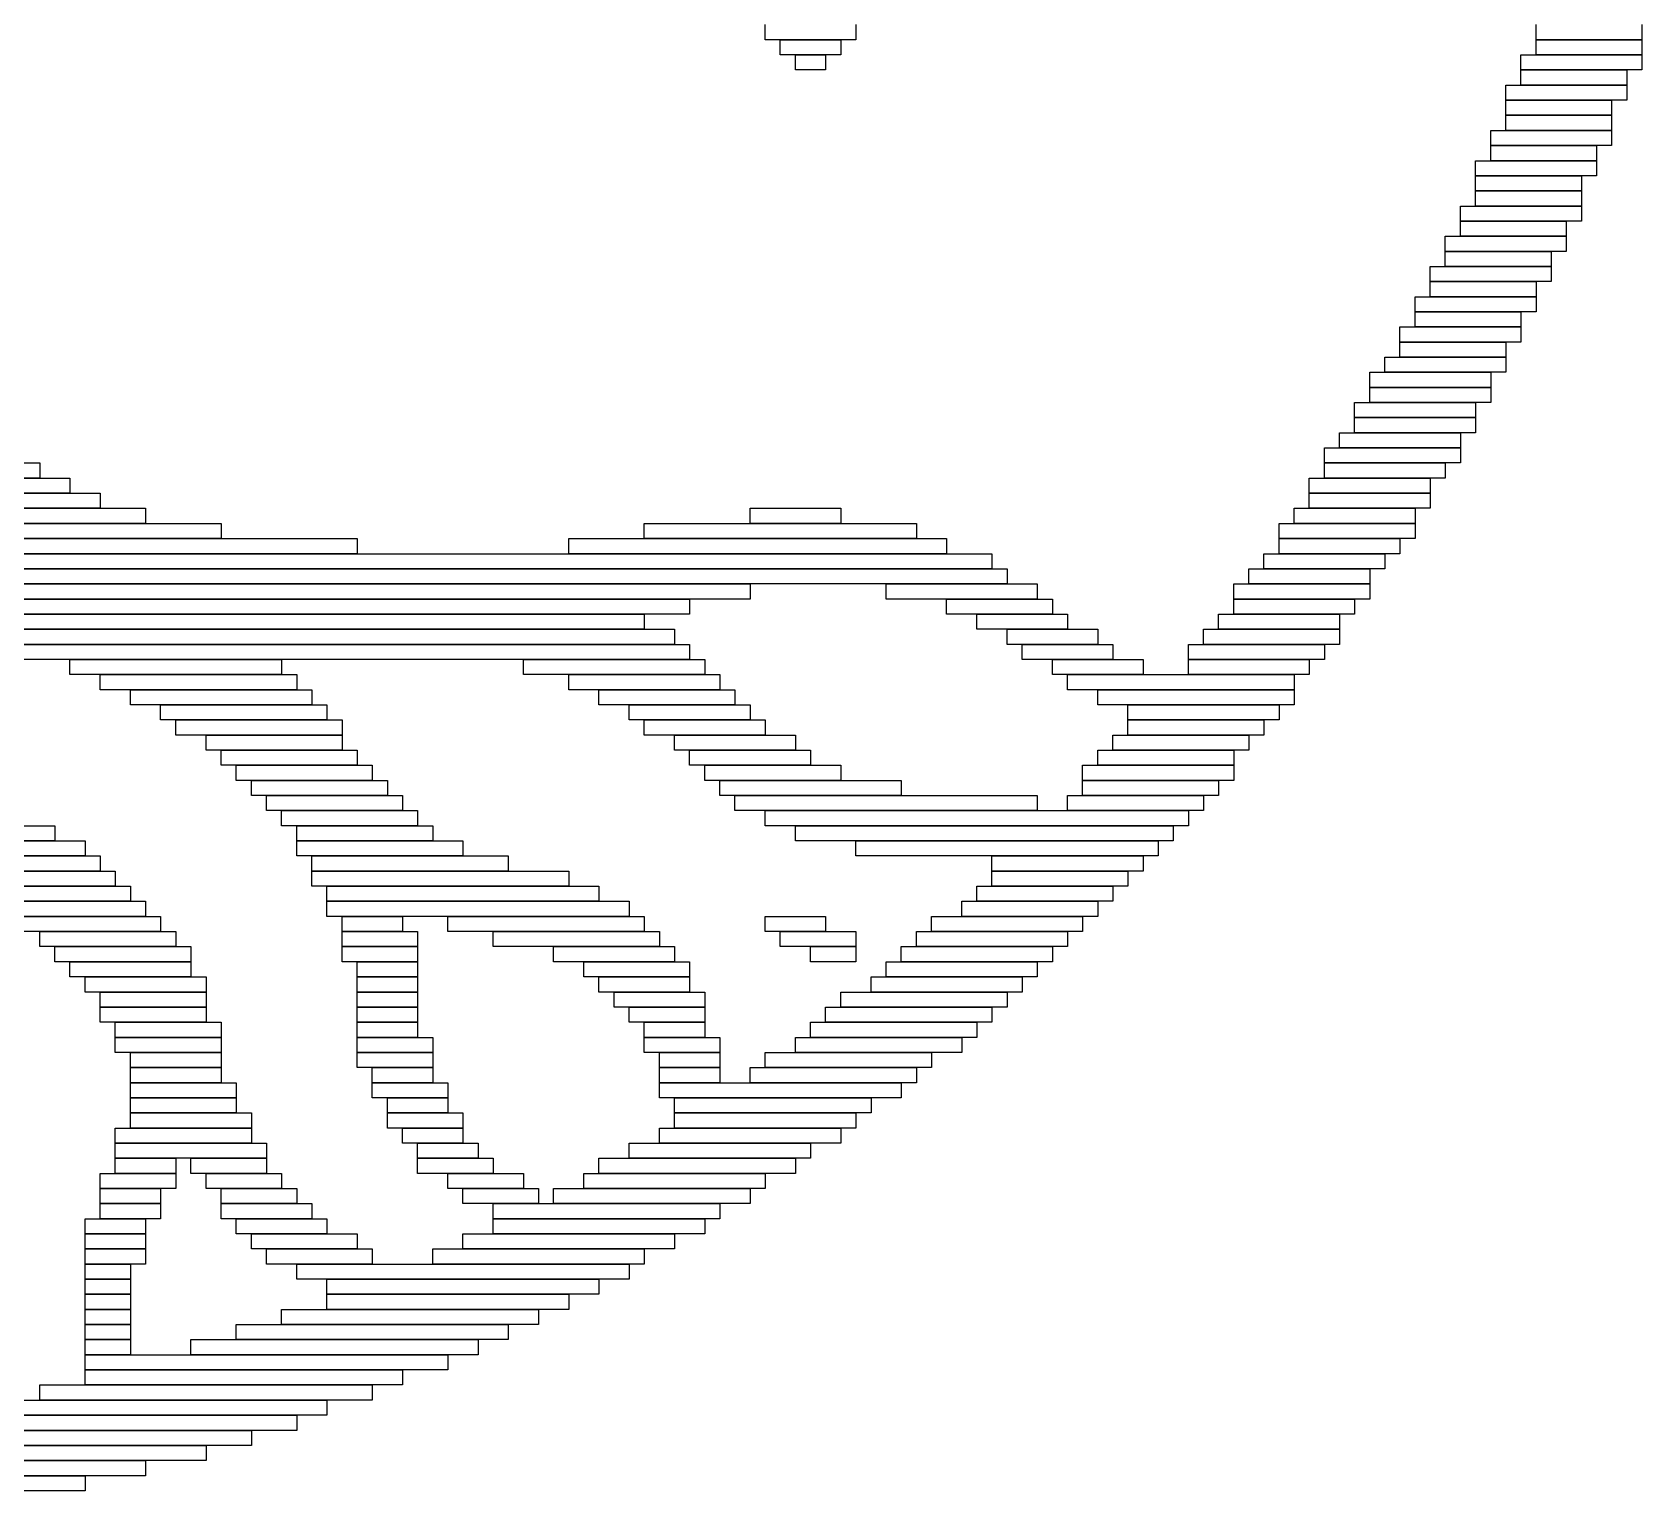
# Model space of a CAD drawing. Extents: x 28 to 995, y 169 to 891.
# Drawn here: x 880.5 to 987, y 600 to 696.5 of the extents above; entities that cross this region are included whole.
import ezdxf

# ---------------------------------------------------------------- set-up
doc = ezdxf.new("R2010")
doc.units = 0

msp = doc.modelspace()

# ---------------------------------------------------------------- linework, layer by layer
for p, q in [((929, 696), (929, 697)), ((935, 697), (935, 696)), ((980, 696), (980, 697)), ((987, 697), (987, 696)), ((935, 696), (929, 696)), ((930, 696), (934, 696)), ((930, 695), (930, 696)), ((934, 696), (934, 695)), ((987, 696), (980, 696)), ((980, 696), (987, 696)), ((980, 695), (980, 696)), ((987, 696), (987, 695)), ((934, 695), (930, 695)), ((931, 695), (933, 695)), ((931, 694), (931, 695)), ((933, 695), (933, 694)), ((979, 695), (987, 695)), ((979, 694), (979, 695)), ((987, 695), (980, 695)), ((987, 695), (987, 694)), ((933, 694), (931, 694)), ((987, 694), (979, 694)), ((979, 694), (986, 694)), ((979, 693), (979, 694)), ((986, 694), (986, 693)), ((978, 693), (986, 693)), ((978, 692), (978, 693)), ((986, 693), (979, 693)), ((986, 693), (986, 692)), ((986, 692), (978, 692)), ((978, 692), (985, 692)), ((978, 691), (978, 692)), ((985, 692), (985, 691)), ((985, 691), (978, 691)), ((978, 691), (985, 691)), ((978, 690), (978, 691)), ((985, 691), (985, 690)), ((977, 690), (985, 690)), ((977, 689), (977, 690)), ((985, 690), (978, 690)), ((985, 690), (985, 689)), ((976, 688), (984, 688)), ((976, 687), (976, 688)), ((985, 689), (977, 689)), ((977, 689), (984, 689)), ((977, 688), (977, 689)), ((984, 688), (977, 688)), ((984, 689), (984, 688)), ((984, 688), (984, 687)), ((984, 687), (976, 687)), ((976, 687), (983, 687)), ((976, 686), (976, 687)), ((983, 687), (983, 686)), ((983, 686), (976, 686)), ((976, 686), (983, 686)), ((976, 685), (976, 686)), ((983, 686), (983, 685)), ((975, 685), (983, 685)), ((975, 684), (975, 685)), ((983, 685), (976, 685)), ((983, 685), (983, 684)), ((983, 684), (975, 684)), ((975, 684), (982, 684)), ((975, 683), (975, 684)), ((982, 684), (982, 683)), ((974, 683), (982, 683)), ((974, 682), (974, 683)), ((982, 683), (975, 683)), ((982, 683), (982, 682)), ((982, 682), (974, 682)), ((974, 682), (981, 682)), ((974, 681), (974, 682)), ((981, 682), (981, 681)), ((973, 681), (981, 681)), ((973, 680), (973, 681)), ((981, 681), (974, 681)), ((981, 681), (981, 680)), ((981, 680), (973, 680)), ((973, 680), (980, 680)), ((973, 679), (973, 680)), ((980, 680), (980, 679)), ((972, 679), (980, 679)), ((972, 678), (972, 679)), ((980, 679), (973, 679)), ((980, 679), (980, 678)), ((980, 678), (972, 678)), ((972, 678), (979, 678)), ((972, 677), (972, 678)), ((979, 678), (979, 677)), ((971, 677), (979, 677)), ((971, 676), (971, 677)), ((979, 677), (972, 677)), ((979, 677), (979, 676)), ((979, 676), (971, 676)), ((971, 676), (978, 676)), ((971, 675), (971, 676)), ((978, 676), (978, 675)), ((970, 675), (978, 675)), ((970, 674), (970, 675)), ((978, 675), (971, 675)), ((978, 675), (978, 674)), ((969, 674), (977, 674)), ((969, 673), (969, 674)), ((978, 674), (970, 674)), ((977, 674), (977, 673)), ((977, 673), (969, 673)), ((969, 673), (977, 673)), ((969, 672), (969, 673)), ((977, 673), (977, 672)), ((968, 672), (976, 672)), ((968, 671), (968, 672)), ((976, 671), (968, 671)), ((968, 671), (976, 671)), ((968, 670), (968, 671)), ((977, 672), (969, 672)), ((976, 672), (976, 671)), ((976, 671), (976, 670)), ((967, 670), (975, 670)), ((967, 669), (967, 670)), ((976, 670), (968, 670)), ((975, 670), (975, 669)), ((966, 669), (975, 669)), ((966, 668), (966, 669)), ((975, 669), (967, 669)), ((975, 669), (975, 668)), ((812, 668), (881, 668)), ((881, 668), (881, 667)), ((975, 668), (966, 668)), ((966, 668), (974, 668)), ((966, 667), (966, 668)), ((974, 668), (974, 667)), ((810, 667), (883, 667)), ((881, 667), (812, 667)), ((883, 667), (883, 666)), ((965, 667), (973, 667)), ((965, 666), (965, 667)), ((974, 667), (966, 667)), ((973, 667), (973, 666)), ((808, 666), (885, 666)), ((883, 666), (810, 666)), ((885, 666), (885, 665)), ((973, 666), (965, 666)), ((965, 666), (973, 666)), ((965, 665), (965, 666)), ((973, 666), (973, 665)), ((885, 665), (808, 665)), ((831, 665), (888, 665)), ((888, 665), (888, 664)), ((928, 665), (934, 665)), ((928, 664), (928, 665)), ((934, 665), (934, 664)), ((964, 665), (972, 665)), ((964, 664), (964, 665)), ((973, 665), (965, 665)), ((972, 665), (972, 664)), ((888, 664), (831, 664)), ((831, 664), (893, 664)), ((893, 664), (893, 663)), ((921, 664), (939, 664)), ((921, 663), (921, 664)), ((934, 664), (928, 664)), ((939, 664), (939, 663)), ((963, 664), (972, 664)), ((963, 663), (963, 664)), ((972, 664), (964, 664)), ((972, 664), (972, 663)), ((893, 663), (831, 663)), ((844, 663), (902, 663)), ((902, 663), (902, 662)), ((916, 663), (941, 663)), ((916, 662), (916, 663)), ((939, 663), (921, 663)), ((941, 663), (941, 662)), ((972, 663), (963, 663)), ((963, 663), (971, 663)), ((963, 662), (963, 663)), ((971, 663), (971, 662)), ((902, 662), (844, 662)), ((845, 662), (944, 662)), ((941, 662), (916, 662)), ((944, 662), (944, 661)), ((962, 662), (970, 662)), ((962, 661), (962, 662)), ((971, 662), (963, 662)), ((970, 662), (970, 661)), ((944, 661), (845, 661)), ((857, 661), (945, 661)), ((945, 661), (945, 660)), ((961, 661), (969, 661)), ((961, 660), (961, 661)), ((970, 661), (962, 661)), ((969, 661), (969, 660)), ((945, 660), (857, 660)), ((870, 660), (928, 660)), ((928, 660), (928, 659)), ((937, 660), (947, 660)), ((937, 659), (937, 660)), ((947, 660), (947, 659)), ((960, 660), (969, 660)), ((960, 659), (960, 660)), ((969, 660), (961, 660)), ((969, 660), (969, 659)), ((928, 659), (870, 659)), ((872, 659), (924, 659)), ((924, 659), (924, 658)), ((947, 659), (937, 659)), ((941, 659), (948, 659)), ((941, 658), (941, 659)), ((948, 659), (948, 658)), ((969, 659), (960, 659)), ((960, 659), (968, 659)), ((960, 658), (960, 659)), ((968, 659), (968, 658)), ((924, 658), (872, 658)), ((874, 658), (921, 658)), ((921, 658), (921, 657)), ((948, 658), (941, 658)), ((943, 658), (949, 658)), ((943, 657), (943, 658)), ((949, 658), (949, 657)), ((959, 658), (967, 658)), ((959, 657), (959, 658)), ((968, 658), (960, 658)), ((967, 658), (967, 657)), ((921, 657), (874, 657)), ((876, 657), (923, 657)), ((923, 657), (923, 656)), ((949, 657), (943, 657)), ((945, 657), (951, 657)), ((945, 656), (945, 657)), ((951, 657), (951, 656)), ((958, 657), (967, 657)), ((958, 656), (958, 657)), ((967, 657), (959, 657)), ((967, 657), (967, 656)), ((923, 656), (876, 656)), ((879, 656), (924, 656)), ((924, 655), (879, 655)), ((883, 655), (897, 655)), ((883, 654), (883, 655)), ((897, 655), (897, 654)), ((913, 655), (925, 655)), ((913, 654), (913, 655)), ((924, 656), (924, 655)), ((925, 655), (925, 654)), ((951, 656), (945, 656)), ((946, 656), (952, 656)), ((946, 655), (946, 656)), ((952, 655), (946, 655)), ((948, 655), (954, 655)), ((948, 654), (948, 655)), ((952, 656), (952, 655)), ((954, 655), (954, 654)), ((957, 656), (966, 656)), ((957, 655), (957, 656)), ((966, 655), (957, 655)), ((957, 655), (965, 655)), ((957, 654), (957, 655)), ((967, 656), (958, 656)), ((965, 655), (965, 654)), ((966, 656), (966, 655)), ((897, 654), (883, 654)), ((885, 654), (898, 654)), ((885, 653), (885, 654)), ((898, 654), (898, 653)), ((925, 654), (913, 654)), ((916, 654), (926, 654)), ((916, 653), (916, 654)), ((926, 654), (926, 653)), ((954, 654), (948, 654)), ((949, 654), (964, 654)), ((949, 653), (949, 654)), ((965, 654), (957, 654)), ((964, 654), (964, 653)), ((898, 653), (885, 653)), ((887, 653), (899, 653)), ((887, 652), (887, 653)), ((899, 653), (899, 652)), ((926, 653), (916, 653)), ((918, 653), (927, 653)), ((918, 652), (918, 653)), ((927, 653), (927, 652)), ((964, 653), (949, 653)), ((951, 653), (964, 653)), ((951, 652), (951, 653)), ((964, 653), (964, 652)), ((899, 652), (887, 652)), ((889, 652), (900, 652)), ((889, 651), (889, 652)), ((900, 652), (900, 651)), ((927, 652), (918, 652)), ((920, 652), (928, 652)), ((920, 651), (920, 652)), ((928, 652), (928, 651)), ((964, 652), (951, 652)), ((953, 652), (963, 652)), ((953, 651), (953, 652)), ((963, 652), (963, 651)), ((900, 651), (889, 651)), ((890, 651), (901, 651)), ((890, 650), (890, 651)), ((901, 651), (901, 650)), ((928, 651), (920, 651)), ((921, 651), (929, 651)), ((921, 650), (921, 651)), ((929, 651), (929, 650)), ((963, 651), (953, 651)), ((953, 651), (962, 651)), ((953, 650), (953, 651)), ((962, 651), (962, 650)), ((901, 650), (890, 650)), ((892, 650), (901, 650)), ((892, 649), (892, 650)), ((901, 650), (901, 649)), ((929, 650), (921, 650)), ((923, 650), (931, 650)), ((923, 649), (923, 650)), ((931, 650), (931, 649)), ((952, 650), (961, 650)), ((952, 649), (952, 650)), ((962, 650), (953, 650)), ((961, 650), (961, 649)), ((901, 649), (892, 649)), ((893, 649), (902, 649)), ((893, 648), (893, 649)), ((902, 649), (902, 648)), ((931, 649), (923, 649)), ((924, 649), (932, 649)), ((924, 648), (924, 649)), ((932, 649), (932, 648)), ((951, 649), (960, 649)), ((951, 648), (951, 649)), ((961, 649), (952, 649)), ((960, 649), (960, 648)), ((902, 648), (893, 648)), ((894, 648), (903, 648)), ((894, 647), (894, 648)), ((903, 648), (903, 647)), ((932, 648), (924, 648)), ((925, 648), (934, 648)), ((925, 647), (925, 648)), ((934, 648), (934, 647)), ((950, 648), (960, 648)), ((950, 647), (950, 648)), ((960, 648), (951, 648)), ((960, 648), (960, 647)), ((903, 647), (894, 647)), ((895, 647), (904, 647)), ((895, 646), (895, 647)), ((904, 647), (904, 646)), ((934, 647), (925, 647)), ((926, 647), (938, 647)), ((926, 646), (926, 647)), ((938, 647), (938, 646)), ((960, 647), (950, 647)), ((950, 647), (959, 647)), ((950, 646), (950, 647)), ((959, 647), (959, 646)), ((904, 646), (895, 646)), ((896, 646), (905, 646)), ((896, 645), (896, 646)), ((905, 646), (905, 645)), ((938, 646), (926, 646)), ((927, 646), (947, 646)), ((927, 645), (927, 646)), ((947, 646), (947, 645)), ((949, 646), (958, 646)), ((949, 645), (949, 646)), ((959, 646), (950, 646)), ((958, 646), (958, 645)), ((905, 645), (896, 645)), ((897, 645), (906, 645)), ((897, 644), (897, 645)), ((906, 645), (906, 644)), ((947, 645), (927, 645)), ((929, 645), (957, 645)), ((929, 644), (929, 645)), ((958, 645), (949, 645)), ((957, 645), (957, 644)), ((865, 644), (882, 644)), ((882, 644), (882, 643)), ((906, 644), (897, 644)), ((898, 644), (907, 644)), ((898, 643), (898, 644)), ((907, 644), (907, 643)), ((957, 644), (929, 644)), ((931, 644), (956, 644)), ((931, 643), (931, 644)), ((956, 644), (956, 643)), ((882, 643), (865, 643)), ((865, 643), (884, 643)), ((884, 643), (884, 642)), ((907, 643), (898, 643)), ((898, 643), (909, 643)), ((898, 642), (898, 643)), ((909, 643), (909, 642)), ((956, 643), (931, 643)), ((935, 643), (955, 643)), ((935, 642), (935, 643)), ((955, 643), (955, 642)), ((884, 642), (865, 642)), ((865, 642), (885, 642)), ((885, 642), (885, 641)), ((909, 642), (898, 642)), ((899, 642), (912, 642)), ((899, 641), (899, 642)), ((912, 642), (912, 641)), ((955, 642), (935, 642)), ((944, 642), (954, 642)), ((944, 641), (944, 642)), ((954, 642), (954, 641)), ((885, 641), (865, 641)), ((873, 641), (886, 641)), ((886, 641), (886, 640)), ((912, 641), (899, 641)), ((899, 641), (916, 641)), ((899, 640), (899, 641)), ((916, 641), (916, 640)), ((954, 641), (944, 641)), ((944, 641), (953, 641)), ((944, 640), (944, 641)), ((953, 641), (953, 640)), ((886, 640), (873, 640)), ((875, 640), (887, 640)), ((887, 639), (875, 639)), ((877, 639), (888, 639)), ((887, 640), (887, 639)), ((888, 639), (888, 638)), ((916, 640), (899, 640)), ((900, 640), (918, 640)), ((900, 639), (900, 640)), ((918, 639), (900, 639)), ((900, 639), (920, 639)), ((900, 638), (900, 639)), ((918, 640), (918, 639)), ((920, 639), (920, 638)), ((942, 639), (951, 639)), ((942, 638), (942, 639)), ((943, 640), (952, 640)), ((943, 639), (943, 640)), ((952, 639), (943, 639)), ((953, 640), (944, 640)), ((951, 639), (951, 638)), ((952, 640), (952, 639)), ((888, 638), (877, 638)), ((879, 638), (889, 638)), ((889, 638), (889, 637)), ((920, 638), (900, 638)), ((901, 638), (905, 638)), ((901, 637), (901, 638)), ((905, 638), (905, 637)), ((908, 638), (921, 638)), ((908, 637), (908, 638)), ((921, 638), (921, 637)), ((929, 638), (933, 638)), ((929, 637), (929, 638)), ((933, 638), (933, 637)), ((940, 638), (950, 638)), ((940, 637), (940, 638)), ((951, 638), (942, 638)), ((950, 638), (950, 637)), ((889, 637), (879, 637)), ((881, 637), (890, 637)), ((881, 636), (881, 637)), ((890, 637), (890, 636)), ((905, 637), (901, 637)), ((901, 637), (906, 637)), ((901, 636), (901, 637)), ((906, 637), (906, 636)), ((921, 637), (908, 637)), ((911, 637), (922, 637)), ((911, 636), (911, 637)), ((922, 637), (922, 636)), ((933, 637), (929, 637)), ((930, 637), (935, 637)), ((930, 636), (930, 637)), ((935, 637), (935, 636)), ((939, 637), (949, 637)), ((939, 636), (939, 637)), ((950, 637), (940, 637)), ((949, 637), (949, 636)), ((890, 636), (881, 636)), ((882, 636), (891, 636)), ((882, 635), (882, 636)), ((891, 636), (891, 635)), ((906, 636), (901, 636)), ((901, 636), (906, 636)), ((901, 635), (901, 636)), ((906, 636), (906, 635)), ((922, 636), (911, 636)), ((915, 636), (923, 636)), ((915, 635), (915, 636)), ((923, 636), (923, 635)), ((935, 636), (930, 636)), ((932, 636), (935, 636)), ((932, 635), (932, 636)), ((935, 636), (935, 635)), ((938, 636), (948, 636)), ((938, 635), (938, 636)), ((949, 636), (939, 636)), ((948, 636), (948, 635)), ((891, 635), (882, 635)), ((883, 635), (891, 635)), ((883, 634), (883, 635)), ((891, 635), (891, 634)), ((906, 635), (901, 635)), ((902, 635), (906, 635)), ((902, 634), (902, 635)), ((906, 635), (906, 634)), ((923, 635), (915, 635)), ((917, 635), (924, 635)), ((917, 634), (917, 635)), ((924, 635), (924, 634)), ((935, 635), (932, 635)), ((937, 635), (947, 635)), ((937, 634), (937, 635)), ((948, 635), (938, 635)), ((947, 635), (947, 634)), ((891, 634), (883, 634)), ((884, 634), (892, 634)), ((884, 633), (884, 634)), ((892, 634), (892, 633)), ((906, 634), (902, 634)), ((902, 634), (906, 634)), ((902, 633), (902, 634)), ((906, 634), (906, 633)), ((924, 634), (917, 634)), ((918, 634), (924, 634)), ((918, 633), (918, 634)), ((924, 634), (924, 633)), ((936, 634), (946, 634)), ((936, 633), (936, 634)), ((947, 634), (937, 634)), ((946, 634), (946, 633)), ((892, 633), (884, 633)), ((885, 633), (892, 633)), ((885, 632), (885, 633)), ((892, 633), (892, 632)), ((906, 633), (902, 633)), ((902, 633), (906, 633)), ((902, 632), (902, 633)), ((906, 633), (906, 632)), ((924, 633), (918, 633)), ((919, 633), (925, 633)), ((919, 632), (919, 633)), ((925, 633), (925, 632)), ((934, 633), (945, 633)), ((934, 632), (934, 633)), ((946, 633), (936, 633)), ((945, 633), (945, 632)), ((892, 632), (885, 632)), ((885, 632), (892, 632)), ((885, 631), (885, 632)), ((892, 632), (892, 631)), ((906, 632), (902, 632)), ((902, 632), (906, 632)), ((902, 631), (902, 632)), ((906, 632), (906, 631)), ((925, 632), (919, 632)), ((920, 632), (925, 632)), ((920, 631), (920, 632)), ((925, 632), (925, 631)), ((933, 632), (944, 632)), ((933, 631), (933, 632)), ((945, 632), (934, 632)), ((944, 632), (944, 631)), ((892, 631), (885, 631)), ((886, 631), (893, 631)), ((886, 630), (886, 631)), ((893, 631), (893, 630)), ((906, 631), (902, 631)), ((902, 631), (906, 631)), ((902, 630), (902, 631)), ((906, 631), (906, 630)), ((925, 631), (920, 631)), ((921, 631), (925, 631)), ((921, 630), (921, 631)), ((925, 631), (925, 630)), ((932, 631), (943, 631)), ((932, 630), (932, 631)), ((944, 631), (933, 631)), ((943, 631), (943, 630)), ((893, 630), (886, 630)), ((886, 630), (893, 630)), ((886, 629), (886, 630)), ((893, 630), (893, 629)), ((906, 630), (902, 630)), ((902, 630), (907, 630)), ((902, 629), (902, 630)), ((907, 630), (907, 629)), ((925, 630), (921, 630)), ((921, 630), (926, 630)), ((921, 629), (921, 630)), ((926, 630), (926, 629)), ((931, 630), (942, 630)), ((931, 629), (931, 630)), ((943, 630), (932, 630)), ((942, 630), (942, 629)), ((893, 629), (886, 629)), ((887, 629), (893, 629)), ((887, 628), (887, 629)), ((893, 629), (893, 628)), ((907, 629), (902, 629)), ((902, 629), (907, 629)), ((902, 628), (902, 629)), ((907, 629), (907, 628)), ((926, 629), (921, 629)), ((922, 629), (926, 629)), ((922, 628), (922, 629)), ((926, 629), (926, 628)), ((929, 629), (940, 629)), ((929, 628), (929, 629)), ((942, 629), (931, 629)), ((940, 629), (940, 628)), ((893, 628), (887, 628)), ((887, 628), (893, 628)), ((887, 627), (887, 628)), ((893, 628), (893, 627)), ((907, 628), (902, 628)), ((903, 628), (907, 628)), ((903, 627), (903, 628)), ((907, 628), (907, 627)), ((926, 628), (922, 628)), ((922, 628), (926, 628)), ((922, 627), (922, 628)), ((926, 628), (926, 627)), ((928, 628), (939, 628)), ((928, 627), (928, 628)), ((940, 628), (929, 628)), ((939, 628), (939, 627)), ((893, 627), (887, 627)), ((887, 627), (894, 627)), ((887, 626), (887, 627)), ((894, 627), (894, 626)), ((907, 627), (903, 627)), ((903, 627), (908, 627)), ((903, 626), (903, 627)), ((908, 627), (908, 626)), ((926, 627), (922, 627)), ((922, 627), (938, 627)), ((922, 626), (922, 627)), ((939, 627), (928, 627)), ((938, 627), (938, 626)), ((894, 626), (887, 626)), ((887, 626), (894, 626)), ((887, 625), (887, 626)), ((894, 626), (894, 625)), ((908, 626), (903, 626)), ((904, 626), (908, 626)), ((904, 625), (904, 626)), ((908, 626), (908, 625)), ((938, 626), (922, 626)), ((923, 626), (936, 626)), ((923, 625), (923, 626)), ((936, 626), (936, 625)), ((894, 625), (887, 625)), ((887, 625), (895, 625)), ((887, 624), (887, 625)), ((895, 625), (895, 624)), ((908, 625), (904, 625)), ((904, 625), (909, 625)), ((904, 624), (904, 625)), ((909, 625), (909, 624)), ((936, 625), (923, 625)), ((923, 625), (935, 625)), ((923, 624), (923, 625)), ((935, 625), (935, 624)), ((886, 624), (895, 624)), ((886, 623), (886, 624)), ((895, 624), (887, 624)), ((895, 624), (895, 623)), ((909, 624), (904, 624)), ((905, 624), (909, 624)), ((905, 623), (905, 624)), ((909, 624), (909, 623)), ((922, 624), (934, 624)), ((922, 623), (922, 624)), ((935, 624), (923, 624)), ((934, 624), (934, 623)), ((895, 623), (886, 623)), ((886, 623), (896, 623)), ((886, 622), (886, 623)), ((896, 622), (886, 622)), ((886, 622), (890, 622)), ((886, 621), (886, 622)), ((890, 622), (890, 621)), ((891, 622), (896, 622)), ((891, 621), (891, 622)), ((896, 623), (896, 622)), ((896, 622), (896, 621)), ((909, 623), (905, 623)), ((906, 623), (910, 623)), ((906, 622), (906, 623)), ((910, 622), (906, 622)), ((906, 622), (911, 622)), ((906, 621), (906, 622)), ((910, 623), (910, 622)), ((911, 622), (911, 621)), ((918, 622), (931, 622)), ((918, 621), (918, 622)), ((920, 623), (932, 623)), ((920, 622), (920, 623)), ((932, 622), (920, 622)), ((934, 623), (922, 623)), ((931, 622), (931, 621)), ((932, 623), (932, 622)), ((885, 621), (890, 621)), ((885, 620), (885, 621)), ((890, 621), (886, 621)), ((890, 621), (890, 620)), ((896, 621), (891, 621)), ((892, 621), (897, 621)), ((892, 620), (892, 621)), ((897, 621), (897, 620)), ((911, 621), (906, 621)), ((908, 621), (913, 621)), ((908, 620), (908, 621)), ((913, 621), (913, 620)), ((917, 621), (929, 621)), ((917, 620), (917, 621)), ((931, 621), (918, 621)), ((929, 621), (929, 620)), ((890, 620), (885, 620)), ((885, 620), (889, 620)), ((885, 619), (885, 620)), ((889, 620), (889, 619)), ((897, 620), (892, 620)), ((893, 620), (898, 620)), ((893, 619), (893, 620)), ((898, 620), (898, 619)), ((913, 620), (908, 620)), ((909, 620), (914, 620)), ((909, 619), (909, 620)), ((914, 620), (914, 619)), ((915, 620), (928, 620)), ((915, 619), (915, 620)), ((929, 620), (917, 620)), ((928, 620), (928, 619)), ((889, 619), (885, 619)), ((885, 619), (889, 619)), ((885, 618), (885, 619)), ((889, 619), (889, 618)), ((898, 619), (893, 619)), ((893, 619), (899, 619)), ((893, 618), (893, 619)), ((899, 619), (899, 618)), ((914, 619), (909, 619)), ((911, 619), (926, 619)), ((911, 618), (911, 619)), ((928, 619), (915, 619)), ((926, 619), (926, 618)), ((884, 618), (888, 618)), ((884, 617), (884, 618)), ((889, 618), (885, 618)), ((888, 618), (888, 617)), ((899, 618), (893, 618)), ((894, 618), (900, 618)), ((894, 617), (894, 618)), ((900, 618), (900, 617)), ((926, 618), (911, 618)), ((911, 618), (925, 618)), ((911, 617), (911, 618)), ((925, 618), (925, 617)), ((888, 617), (884, 617)), ((884, 617), (888, 617)), ((884, 616), (884, 617)), ((888, 617), (888, 616)), ((900, 617), (894, 617)), ((895, 617), (902, 617)), ((895, 616), (895, 617)), ((902, 617), (902, 616)), ((909, 617), (923, 617)), ((909, 616), (909, 617)), ((925, 617), (911, 617)), ((923, 617), (923, 616)), ((888, 616), (884, 616)), ((884, 616), (888, 616)), ((884, 615), (884, 616)), ((888, 616), (888, 615)), ((902, 616), (895, 616)), ((896, 616), (903, 616)), ((896, 615), (896, 616)), ((903, 616), (903, 615)), ((907, 616), (921, 616)), ((907, 615), (907, 616)), ((923, 616), (909, 616)), ((921, 616), (921, 615)), ((888, 615), (884, 615)), ((884, 615), (887, 615)), ((884, 614), (884, 615)), ((887, 615), (887, 614)), ((903, 615), (896, 615)), ((898, 615), (920, 615)), ((898, 614), (898, 615)), ((921, 615), (907, 615)), ((920, 615), (920, 614)), ((887, 614), (884, 614)), ((884, 614), (887, 614)), ((884, 613), (884, 614)), ((887, 614), (887, 613)), ((920, 614), (898, 614)), ((900, 614), (918, 614)), ((900, 613), (900, 614)), ((918, 614), (918, 613)), ((887, 613), (884, 613)), ((884, 613), (887, 613)), ((884, 612), (884, 613)), ((887, 613), (887, 612)), ((918, 613), (900, 613)), ((900, 613), (916, 613)), ((900, 612), (900, 613)), ((916, 613), (916, 612)), ((887, 612), (884, 612)), ((884, 612), (887, 612)), ((884, 611), (884, 612)), ((887, 612), (887, 611)), ((897, 612), (914, 612)), ((897, 611), (897, 612)), ((916, 612), (900, 612)), ((914, 612), (914, 611)), ((887, 611), (884, 611)), ((884, 611), (887, 611)), ((884, 610), (884, 611)), ((887, 611), (887, 610)), ((894, 611), (912, 611)), ((894, 610), (894, 611)), ((914, 611), (897, 611)), ((912, 611), (912, 610)), ((887, 610), (884, 610)), ((884, 610), (887, 610)), ((884, 609), (884, 610)), ((887, 610), (887, 609)), ((891, 610), (910, 610)), ((891, 609), (891, 610)), ((912, 610), (894, 610)), ((910, 610), (910, 609)), ((887, 609), (884, 609)), ((884, 609), (908, 609)), ((884, 608), (884, 609)), ((910, 609), (891, 609)), ((908, 609), (908, 608)), ((908, 608), (884, 608)), ((884, 608), (905, 608)), ((884, 607), (884, 608)), ((905, 608), (905, 607)), ((876, 606), (900, 606)), ((881, 607), (903, 607)), ((881, 606), (881, 607)), ((903, 606), (881, 606)), ((905, 607), (884, 607)), ((900, 606), (900, 605)), ((903, 607), (903, 606)), ((867, 605), (898, 605)), ((900, 605), (876, 605)), ((898, 605), (898, 604)), ((862, 604), (895, 604)), ((898, 604), (867, 604)), ((895, 604), (895, 603)), ((808, 603), (892, 603)), ((895, 603), (862, 603)), ((892, 603), (892, 602)), ((892, 602), (808, 602)), ((811, 602), (888, 602)), ((888, 602), (888, 601)), ((888, 601), (811, 601)), ((815, 601), (884, 601)), ((884, 601), (884, 600)), ((884, 600), (815, 600))]:
    msp.add_line(p, q)

doc.saveas('drawing.dxf')
